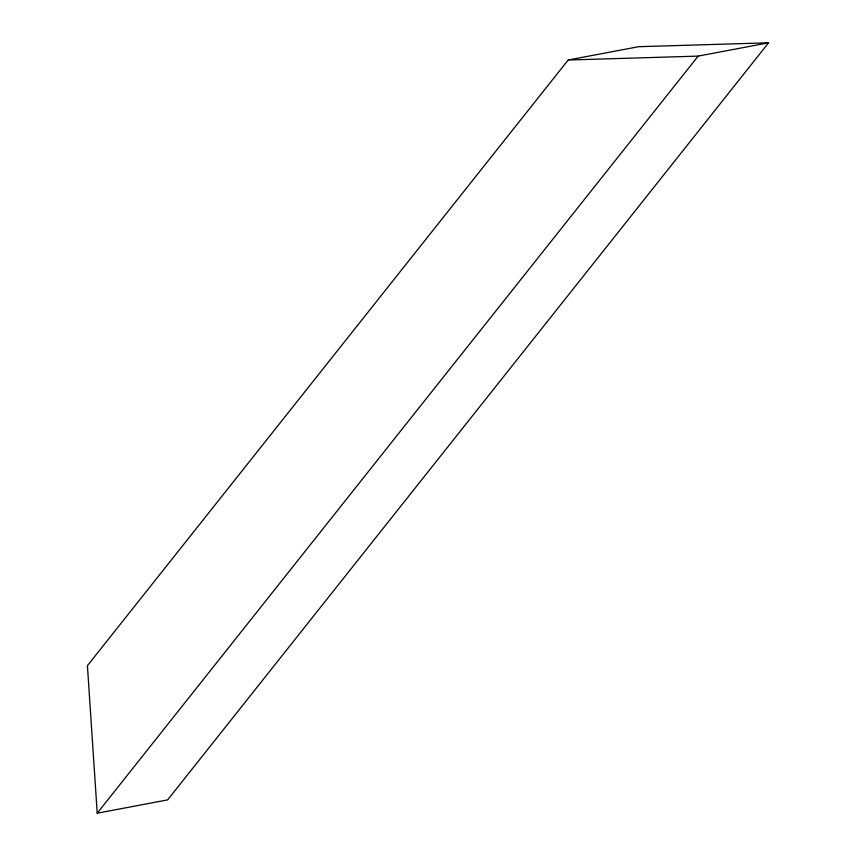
<?xml version="1.0" encoding="UTF-8"?>
<svg xmlns="http://www.w3.org/2000/svg" width="856" height="856" viewBox="0 0 856 856"><rect width="100%" height="100%" fill="white"/><g stroke="black" fill="none" stroke-linecap="round" stroke-linejoin="round"><path stroke-width="1.28" d="M568.17 60.016L87.419 665.69L97.22 813.2L167.637 799.889L768.581 42.8L638.597 46.706L568.17 60.016L698.154 56.111L768.581 42.8M97.22 813.2L698.154 56.111"/></g></svg>
